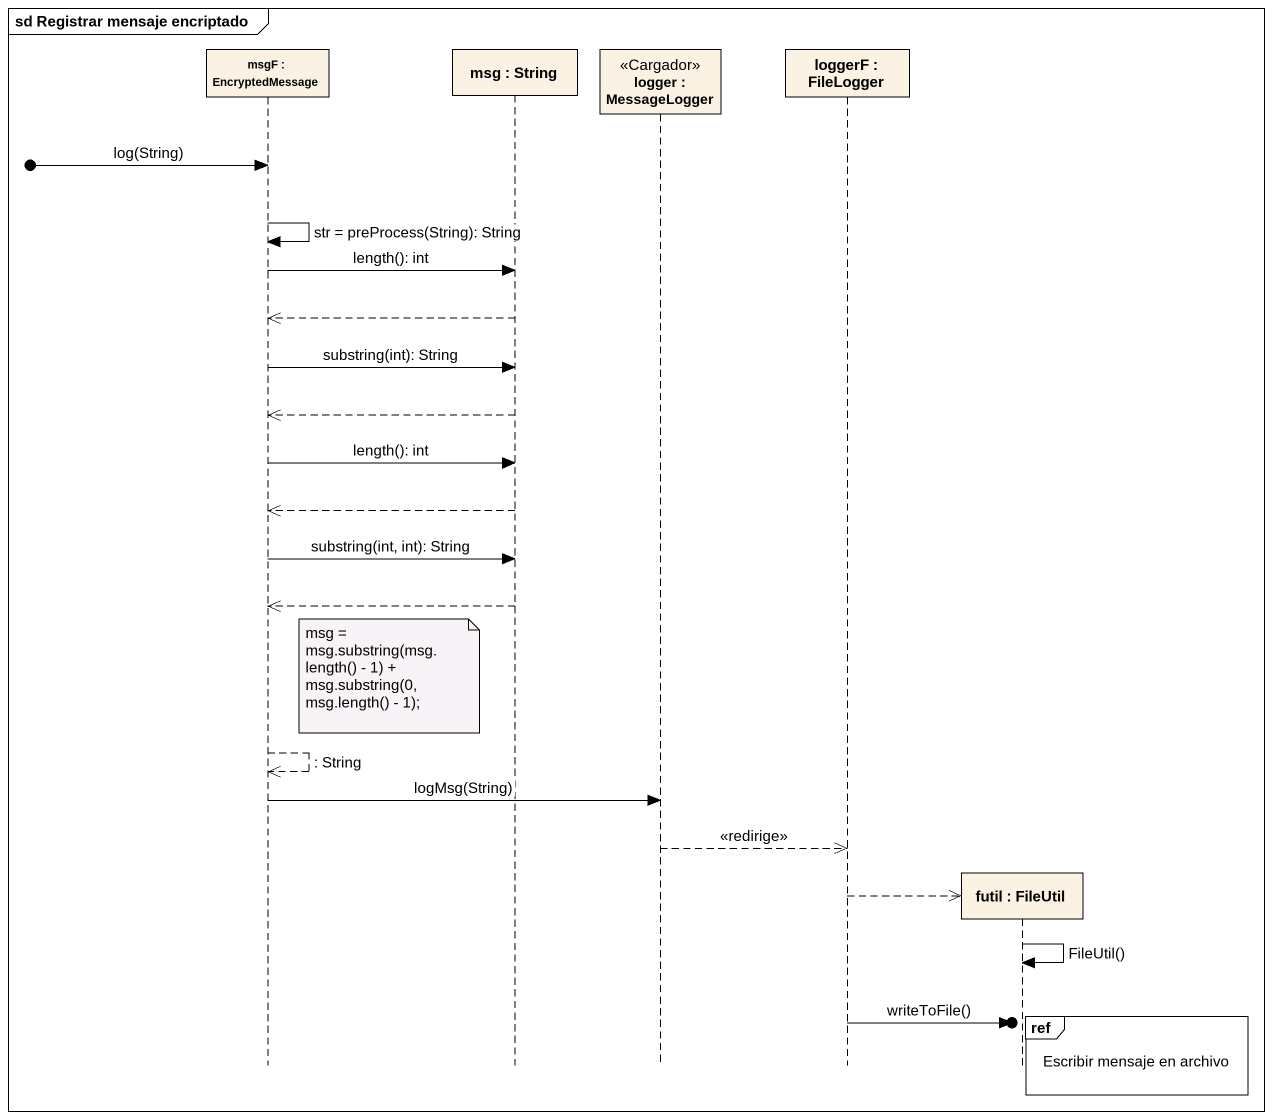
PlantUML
@startuml
mainframe sd Registrar mensaje encriptado
hide footbox
participant "msgF : EncryptedMessage" as msgF
participant "msg : String" as msg
participant "logger : MessageLogger" as logger <<Cargador>>
participant "loggerF : FileLogger" as loggerF
participant "futil : FileUtil" as futil

[o-> msgF : log(String)
msgF -> msgF : str = preProcess(String): String
msgF -> msg : length(): int
msg -->> msgF
msgF -> msg : substring(int): String
msg -->> msgF
msgF -> msg : length(): int
msg -->> msgF
msgF -> msg : substring(int, int): String
msg -->> msgF
note right of msgF
  msg = msg.substring(msg.length() - 1) +
  msg.substring(0, msg.length() - 1);
end note
msgF -->> msgF : : String
msgF -> logger : logMsg(String)
logger -->> loggerF : <<redirige>>
loggerF -->> futil **
futil -> futil : FileUtil()
ref over futil : Escribir mensaje en archivo
loggerF ->o] : writeToFile()
@enduml
